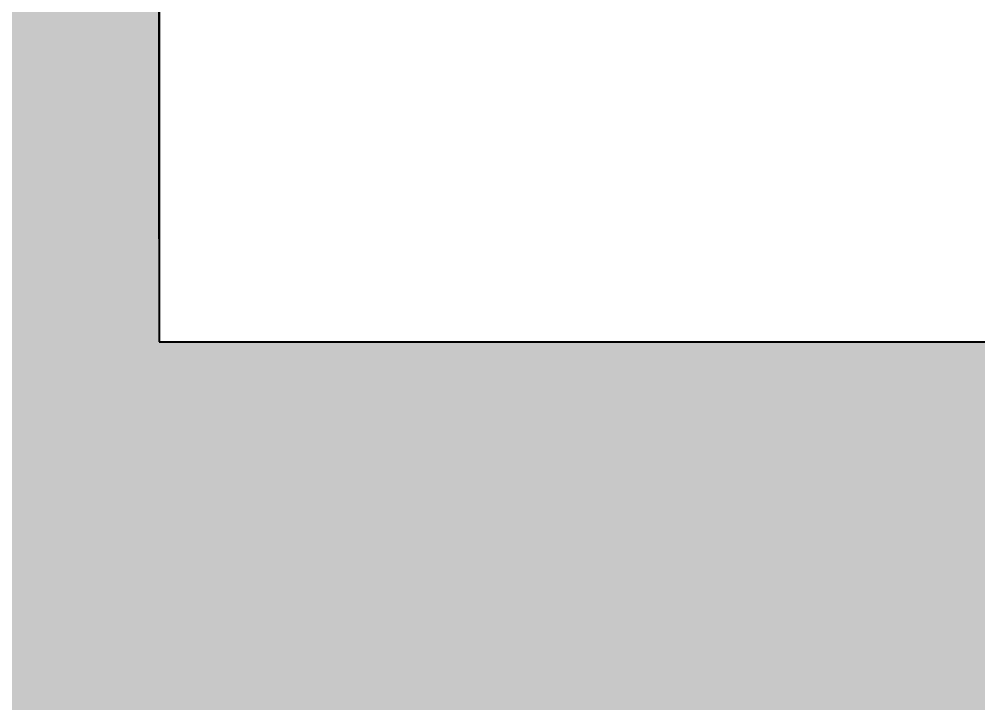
# Model space of a CAD drawing. Header units: millimetres. Extents: x 989.2 to 1073.6, y 1022.3 to 1081.3.
# Drawn here: x 1016.8073 to 1017.2723, y 1073.6746 to 1074.0061 of the extents above; entities that cross this region are included whole.
import ezdxf

# ---------------------------------------------------------------- set-up
doc = ezdxf.new("R2010")
doc.units = ezdxf.units.MM
doc.header["$PDMODE"] = 34
for name, color, linetype in [('ALVENARIA', 4, 'Continuous'), ('COTAS', 7, 'Continuous'), ('HACHURA', 253, 'Continuous')]:
    doc.layers.add(name, color=color, linetype=linetype)
doc.styles.get("Standard").update_dxf_attribs({"font": 'simplex.shx'})
doc.dimstyles.new('1.50', dxfattribs={"dimscale": 0.5, "dimtxt": 0.18, "dimasz": 0.1, "dimexe": 0.1, "dimexo": 0.1, "dimgap": 0.1, "dimtad": 1, "dimzin": 4, "dimdsep": 46, "dimtxsty": 'Standard', "dimblk": 'OBLIQUE', "dimcen": 0.1, "dimdle": 0.1, "dimclrd": 1, "dimclre": 1, "dimclrt": 256, "dimadec": 0, "dimazin": 0, "dimtfac": 1, "dimtmove": 0, "dimatfit": 3, "dimldrblk": 'ORIGIN2', "dimfxl": 1, "dimtolj": 1, "dimarcsym": 1})

# ---------------------------------------------------------------- blocks, each defined once
blk = doc.blocks.new('_Oblique')
at = {"color": 0, "linetype": 'ByBlock', "lineweight": -2}
blk.add_line((-0.5, -0.5), (0.5, 0.5), dxfattribs=at)
blk = doc.blocks.new('*D89')
at = {"layer": 'COTAS', "color": 1, "lineweight": -2, "ltscale": 0.05, "transparency": 16777216}
for p, q in [((1016.87518, 1073.89963), (1016.87518, 1074.11724)), ((1019.12518, 1073.89963), (1019.12518, 1074.11724)), ((1016.82518, 1074.06724), (1019.17518, 1074.06724))]:
    blk.add_line(p, q, dxfattribs=at)
at = {"layer": 'Defpoints', "color": 0, "ltscale": 0.05, "transparency": 16777216}
for p in [(1019.12518, 1074.06724), (1016.87518, 1073.84963), (1019.12518, 1073.84963)]:
    blk.add_point(p, dxfattribs=at)
at = {"layer": 'COTAS', "color": 1, "lineweight": -2, "ltscale": 0.05, "transparency": 16777216, "xscale": 0.05, "yscale": 0.05, "zscale": 0.05, "rotation": 180}
blk.add_blockref('_Oblique', (1016.87518, 1074.06724), dxfattribs=at)
at = {"layer": 'COTAS', "color": 1, "lineweight": -2, "ltscale": 0.05, "transparency": 16777216, "xscale": 0.05, "yscale": 0.05, "zscale": 0.05}
blk.add_blockref('_Oblique', (1019.12518, 1074.06724), dxfattribs=at)
at = {"layer": 'COTAS', "ltscale": 0.05, "transparency": 16777216, "insert": (1018.00018, 1074.16224), "char_height": 0.09, "attachment_point": 5}
blk.add_mtext('\\A1;2.25', dxfattribs=at)
blk = doc.blocks.new('_Origin2')
at = {"color": 0, "linetype": 'ByBlock', "lineweight": -2}
blk.add_line((-0.5, 0), (-1, 0), dxfattribs=at)
for radius in [0.5, 0.25]:
    blk.add_circle((0, 0), radius, dxfattribs=at)

msp = doc.modelspace()

# ---------------------------------------------------------------- hatches: boundary and pattern name
at = {"layer": 'HACHURA', "ltscale": 0.05}
h = msp.add_hatch(color=256, dxfattribs=at)
h.dxf.hatch_style = 1
h.paths.add_polyline_path([(1017.82518, 1078.59963), (1016.62518, 1078.59963), (1016.62518, 1077.39963), (1017.32518, 1077.39963), (1017.32518, 1077.64963), (1017.57518, 1077.64963), (1017.57518, 1077.89963), (1017.82518, 1077.89963)])
h.paths.add_polyline_path([(1019.12518, 1078.34963), (1021.37518, 1078.34963), (1021.37518, 1074.54963), (1020.67518, 1074.54963), (1020.67518, 1073.64963), (1021.57518, 1073.64963), (1021.57518, 1078.19963), (1029.62518, 1078.19963), (1029.62518, 1070.79963), (1030.02518, 1070.79963), (1030.02518, 1078.59963), (1018.82518, 1078.59963), (1018.82518, 1077.39963), (1019.12518, 1077.39963)])
h.paths.add_polyline_path([(1017.82518, 1076.39963), (1016.62518, 1076.39963), (1016.62518, 1065.24963), (1024.47518, 1065.24963), (1024.47518, 1065.64963), (1024.27518, 1065.64963), (1018.82518, 1065.64963), (1017.02518, 1065.64963), (1017.02518, 1073.64963), (1019.32518, 1073.64963), (1019.32518, 1076.09963), (1019.12518, 1076.09963), (1019.12518, 1073.84963), (1018.12518, 1073.84963), (1016.87518, 1073.84963), (1016.87518, 1076.09963), (1017.20518, 1076.09963), (1017.82518, 1076.09963)])
h.paths.add_polyline_path([(1024.47518, 1072.14963), (1024.27518, 1072.14963), (1024.27518, 1073.64963), (1024.47518, 1073.64963), (1024.47518, 1073.89963), (1022.57518, 1073.89963), (1022.57518, 1073.64963), (1024.07518, 1073.64963), (1024.07518, 1072.14963), (1024.07518, 1071.14963), (1023.07518, 1071.14963), (1021.57518, 1071.14963), (1021.57518, 1072.64963), (1021.32518, 1072.64963), (1021.32518, 1070.74963), (1021.57518, 1070.74963), (1021.57518, 1070.94963), (1023.07518, 1070.94963), (1023.07518, 1070.74963), (1024.47518, 1070.74963)], flags=17)
h.paths.add_polyline_path([(1023.07518, 1072.64963), (1022.57518, 1072.64963), (1022.57518, 1072.14963), (1023.07518, 1072.14963)], flags=17)
h.paths.add_polyline_path([(1030.02518, 1068.19963), (1029.62518, 1068.19963), (1029.62518, 1065.64963), (1027.07518, 1065.64963), (1027.07518, 1065.24963), (1030.02518, 1065.24963)])

# ---------------------------------------------------------------- linework, layer by layer
at = {"layer": 'ALVENARIA'}
msp.add_line((1016.87518, 1076.09963), (1016.87518, 1073.84963), dxfattribs=at)
at = {"layer": 'ALVENARIA', "ltscale": 0.05}
msp.add_line((1016.87518, 1073.84963), (1019.12518, 1073.84963), dxfattribs=at)

# ---------------------------------------------------------------- dimensions: what is measured, and where the dimension line sits
at = {"layer": 'COTAS', "ltscale": 0.05}
dim = msp.add_linear_dim(base=(1019.12518, 1074.06724), p1=(1016.87518, 1073.84963), p2=(1019.12518, 1073.84963), dimstyle='1.50', dxfattribs=at)
dim.commit()
dim.dimension.update_dxf_attribs({"geometry": '*D89', "text_midpoint": (1018.00018, 1074.16224)})

doc.saveas('drawing.dxf')
